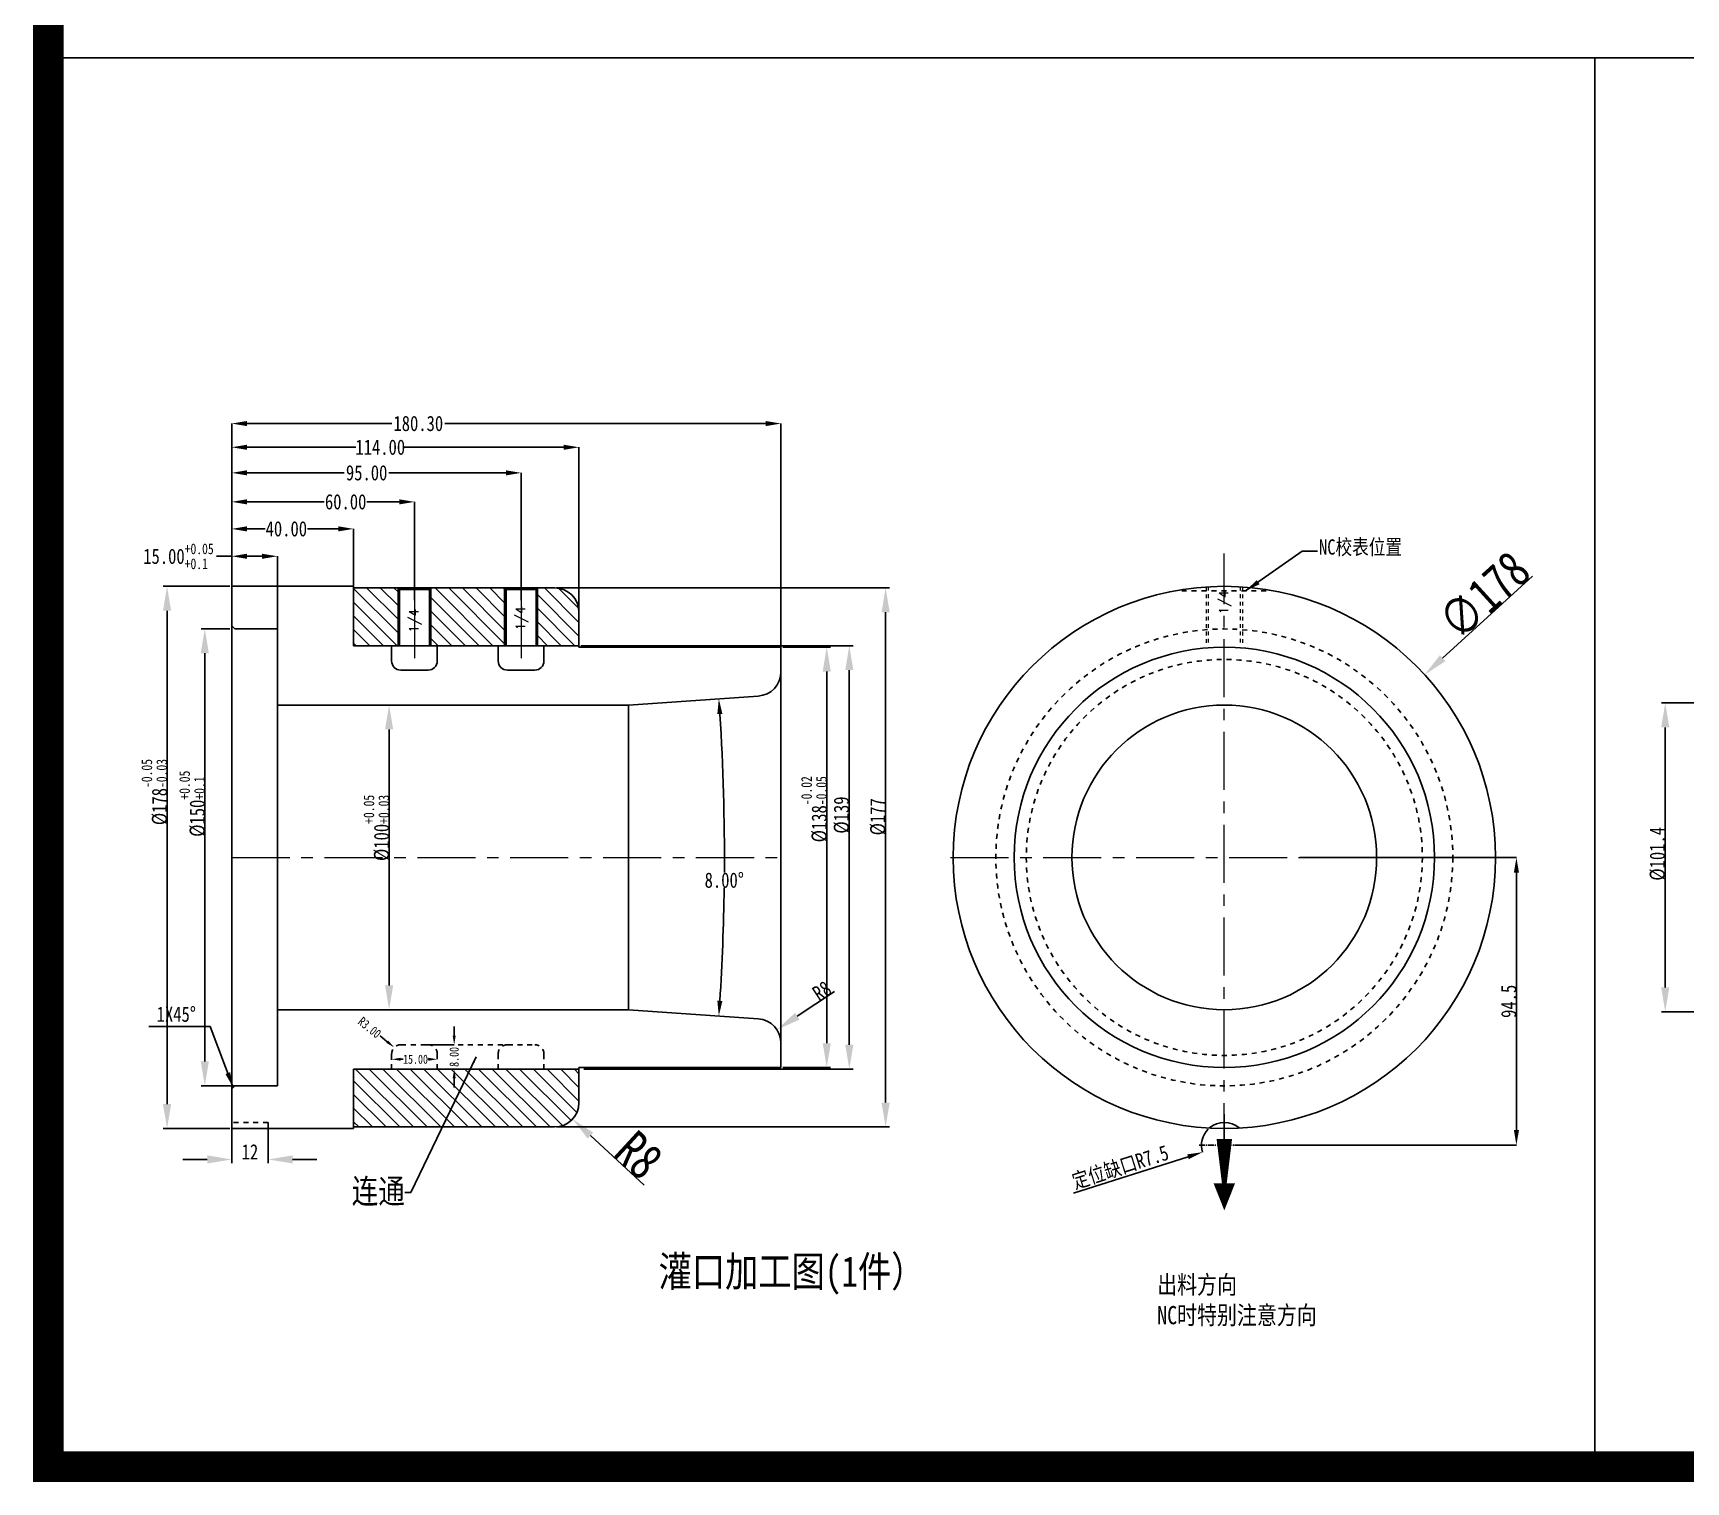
# Model space of a CAD drawing. Header units: millimetres. Extents: x 2673 to 5721, y -10743 to 3474.
# Drawn here: x 3294 to 3837, y 825 to 1300 of the extents above; entities that cross this region are included whole.
import ezdxf
from ezdxf.enums import TextEntityAlignment as Align

# ---------------------------------------------------------------- set-up
doc = ezdxf.new("R2010")
doc.units = ezdxf.units.MM
doc.header["$LTSCALE"] = 16.335
doc.header["$PDMODE"] = 3
doc.header["$PDSIZE"] = 0.3125
doc.linetypes.add('CENTER', pattern=[0.6, 0.375, -0.075, 0.075, -0.075])
doc.linetypes.add('HIDDEN', pattern=[0.2, 0.1, -0.1])
doc.layers.get('0').update_dxf_attribs({"linetype": 'CONTINUOUS'})
doc.layers.get('Defpoints').update_dxf_attribs({"linetype": 'CONTINUOUS'})
doc.layers.add('DEFAULT_2', color=8, linetype='HIDDEN')
for name, color, linetype, lineweight in [('dim', 82, 'CONTINUOUS', 9), ('moldbase', 7, 'CONTINUOUS', 20), ('screw', 33, 'CONTINUOUS', 13)]:
    doc.layers.add(name, color=color, linetype=linetype, lineweight=lineweight)
doc.styles.get("Standard").update_dxf_attribs({"font": 'txt', "width": 0.8})
doc.styles.add('TXT', font='txt.shx', dxfattribs={"bigfont": 'gbcbig.shx'})
doc.dimstyles.new('ISO-25', dxfattribs={"dimtxt": 12, "dimasz": 8, "dimexe": 1.25, "dimexo": 0.625, "dimgap": 0, "dimtad": 1, "dimdsep": 46, "dimtxsty": 'Standard', "dimcen": 0, "dimclrd": 4, "dimclre": 4, "dimclrt": 6, "dimazin": 0, "dimtfac": 1, "dimtofl": 0, "dimtmove": 0, "dimatfit": 3, "dimfxl": 0, "dimarcsym": 0})
doc.dimstyles.get("Standard").update_dxf_attribs({"dimtxt": 0.15625, "dimasz": 0.1875, "dimexe": 0.125, "dimexo": 0.0625, "dimtad": 0, "dimtih": 1, "dimtoh": 1, "dimdsep": 46, "dimtxsty": 'Standard', "dimcen": 0.09, "dimadec": 0, "dimazin": 0, "dimtp": 0.01, "dimtm": 0.01, "dimtfac": 1, "dimtofl": 0, "dimtmove": 0, "dimatfit": 3, "dimfxl": 0, "dimtolj": 1, "dimarcsym": 0})
doc.dimstyles.new('STANDARD$0', dxfattribs={"dimscale": 2, "dimtxt": 3, "dimasz": 3, "dimexe": 1.25, "dimexo": 0.625, "dimgap": 0.5, "dimtad": 0, "dimdsep": 46, "dimlunit": 6, "dimtxsty": 'Standard', "dimblk": 'CLOSEDBLANK', "dimcen": 0, "dimclrt": 2, "dimazin": 2, "dimtfac": 2, "dimtmove": 1, "dimatfit": 3, "dimfxl": 0, "dimtolj": 1, "dimtzin": 0, "dimarcsym": 0})

# ---------------------------------------------------------------- blocks, each defined once
blk = doc.blocks.new('*D498')
at = {"color": 4, "lineweight": -2, "ltscale": 0.5}
for p, q in [((3710.11, 1029.83), (3781.21, 1029.83)), ((3781.21, 940.33), (3781.21, 1024.83)), ((3688.68, 935.33), (3781.21, 935.33))]:
    blk.add_line(p, q, dxfattribs=at)
at = {"color": 4, "ltscale": 0.5}
for points in [[(3780.38, 1024.83), (3782.05, 1024.83), (3781.21, 1029.83)], [(3780.38, 940.33), (3782.05, 940.33), (3781.21, 935.33)]]:
    blk.add_solid(points, dxfattribs=at)
at = {"layer": 'Defpoints', "color": 0, "ltscale": 0.5}
for p in [(3709.49, 1029.83), (3781.21, 1029.83), (3688.05, 935.33)]:
    blk.add_point(p, dxfattribs=at)
at = {"color": 6, "ltscale": 0.5, "insert": (3778.71, 982.58), "char_height": 5, "attachment_point": 5, "rotation": 90}
blk.add_mtext('94.5', dxfattribs=at)
blk = doc.blocks.new('*D475')
at = {"color": 4, "lineweight": -2, "ltscale": 0.5}
blk.add_line((3635.86, 919.63), (3673.42, 931.55), dxfattribs=at)
blk.add_arc((3685.33, 935.33), 7.5, 135.2922, 197.6094, dxfattribs=at)
at = {"color": 4, "ltscale": 0.5}
blk.add_solid([(3673.16, 932.34), (3673.67, 930.75), (3678.18, 933.06)], dxfattribs=at)
at = {"layer": 'Defpoints', "color": 0, "ltscale": 0.5}
for p in [(3685.33, 935.33), (3678.18, 933.06)]:
    blk.add_point(p, dxfattribs=at)
at = {"color": 6, "ltscale": 0.5, "insert": (3651.27, 927.96), "char_height": 5, "attachment_point": 5, "rotation": 17.6094}
blk.add_mtext('{\\fSimSun|b0|i0|c134|p2;定位缺口}R7.5', dxfattribs=at)
blk = doc.blocks.new('*D499')
at = {"color": 4, "lineweight": -2}
for p, q in [((3359.5, 941.2), (3359.5, 929.42)), ((3371.5, 941.2), (3371.5, 929.42)), ((3351.5, 930.67), (3343.5, 930.67)), ((3379.5, 930.67), (3387.5, 930.67))]:
    blk.add_line(p, q, dxfattribs=at)
at = {"color": 4}
for points in [[(3351.5, 932), (3351.5, 929.34), (3359.5, 930.67)], [(3379.5, 932), (3379.5, 929.34), (3371.5, 930.67)]]:
    blk.add_solid(points, dxfattribs=at)
at = {"layer": 'Defpoints', "color": 0}
for p in [(3359.5, 941.83), (3371.5, 941.83), (3359.5, 930.67)]:
    blk.add_point(p, dxfattribs=at)
at = {"color": 6, "lineweight": 0, "insert": (3365.5, 933.17), "char_height": 5, "attachment_point": 5}
blk.add_mtext('12', dxfattribs=at)
blk = doc.blocks.new('*D511')
at = {"color": 4, "lineweight": -2}
for p, q in [((3842.06, 1080.53), (3828.81, 1080.53)), ((3830.06, 1072.53), (3830.06, 987.13)), ((3842.06, 979.13), (3828.81, 979.13))]:
    blk.add_line(p, q, dxfattribs=at)
at = {"color": 4}
for points in [[(3828.73, 1072.53), (3831.4, 1072.53), (3830.06, 1080.53)], [(3828.73, 987.13), (3831.4, 987.13), (3830.06, 979.13)]]:
    blk.add_solid(points, dxfattribs=at)
at = {"layer": 'Defpoints', "color": 0}
for p in [(3842.69, 1080.53), (3830.06, 979.13), (3842.69, 979.13)]:
    blk.add_point(p, dxfattribs=at)
at = {"color": 6, "lineweight": 0, "insert": (3827.56, 1031.02), "char_height": 5, "attachment_point": 5, "rotation": 90}
blk.add_mtext('%%c101.4', dxfattribs=at)
blk = doc.blocks.new('*D522')
at = {"color": 4, "lineweight": -2}
for p, q in [((3540.42, 1098.83), (3556.08, 1098.83)), ((3554.83, 1090.83), (3554.83, 968.83)), ((3540.42, 960.83), (3556.08, 960.83))]:
    blk.add_line(p, q, dxfattribs=at)
at = {"color": 4}
for points in [[(3553.5, 1090.83), (3556.17, 1090.83), (3554.83, 1098.83)], [(3553.5, 968.83), (3556.17, 968.83), (3554.83, 960.83)]]:
    blk.add_solid(points, dxfattribs=at)
at = {"layer": 'Defpoints', "color": 0}
for p in [(3539.8, 1098.83), (3539.8, 960.83), (3554.83, 960.83)]:
    blk.add_point(p, dxfattribs=at)
at = {"color": 6, "lineweight": 0, "insert": (3550.75, 1045.64), "char_height": 5, "attachment_point": 5, "rotation": 90}
blk.add_mtext('%%C138{\\H0.7x;\\S-0.02^ -0.05;}', dxfattribs=at)
blk = doc.blocks.new('*D523')
at = {"color": 4, "lineweight": -2}
for p, q in [((3394.03, 1079.83), (3412.43, 1079.83)), ((3411.18, 1071.83), (3411.18, 987.83)), ((3391.22, 979.83), (3412.43, 979.83))]:
    blk.add_line(p, q, dxfattribs=at)
at = {"color": 4}
for points in [[(3409.84, 1071.83), (3412.51, 1071.83), (3411.18, 1079.83)], [(3409.84, 987.83), (3412.51, 987.83), (3411.18, 979.83)]]:
    blk.add_solid(points, dxfattribs=at)
at = {"layer": 'Defpoints', "color": 0}
for p in [(3393.4, 1079.83), (3390.6, 979.83), (3411.18, 979.83)]:
    blk.add_point(p, dxfattribs=at)
at = {"color": 6, "lineweight": 0, "insert": (3407.09, 1039.51), "char_height": 5, "attachment_point": 5, "rotation": 90}
blk.add_mtext('%%C100{\\H0.7x;\\S+0.05^ +0.03;}', dxfattribs=at)
blk = doc.blocks.new('*D514')
at = {"color": 4, "lineweight": -2}
for p, q in [((3359.5, 1113.83), (3359.5, 1137.69)), ((3364.5, 1137.69), (3370.44, 1137.69)), ((3394.5, 1137.69), (3384.44, 1137.69)), ((3399.5, 1118.83), (3399.5, 1137.69))]:
    blk.add_line(p, q, dxfattribs=at)
at = {"color": 4}
for points in [[(3364.5, 1138.52), (3364.5, 1136.86), (3359.5, 1137.69)], [(3394.5, 1138.52), (3394.5, 1136.86), (3399.5, 1137.69)]]:
    blk.add_solid(points, dxfattribs=at)
at = {"layer": 'Defpoints', "color": 0}
for p in [(3399.5, 1137.69), (3399.5, 1118.83), (3359.5, 1113.83)]:
    blk.add_point(p, dxfattribs=at)
at = {"color": 6, "insert": (3377.44, 1137.69), "char_height": 5, "attachment_point": 5}
blk.add_mtext('\\A1;40.00', dxfattribs=at)
blk = doc.blocks.new('*D524')
at = {"color": 4, "lineweight": -2}
for p, q in [((3359.5, 1113.83), (3359.5, 1146.56)), ((3364.5, 1146.56), (3389.91, 1146.56)), ((3414.5, 1146.56), (3403.91, 1146.56)), ((3419.5, 1114.33), (3419.5, 1146.56))]:
    blk.add_line(p, q, dxfattribs=at)
at = {"color": 4}
for points in [[(3364.5, 1147.4), (3364.5, 1145.73), (3359.5, 1146.56)], [(3414.5, 1147.4), (3414.5, 1145.73), (3419.5, 1146.56)]]:
    blk.add_solid(points, dxfattribs=at)
at = {"layer": 'Defpoints', "color": 0}
for p in [(3419.5, 1146.56), (3359.5, 1113.83), (3419.5, 1114.33)]:
    blk.add_point(p, dxfattribs=at)
at = {"color": 6, "insert": (3396.91, 1146.56), "char_height": 5, "attachment_point": 5}
blk.add_mtext('\\A1;60.00', dxfattribs=at)
blk = doc.blocks.new('*D525')
at = {"color": 4, "lineweight": -2}
for p, q in [((3359.5, 1113.83), (3359.5, 1156.08)), ((3364.5, 1156.08), (3396.46, 1156.08)), ((3449.5, 1156.08), (3411.13, 1156.08)), ((3454.5, 1114.33), (3454.5, 1156.08))]:
    blk.add_line(p, q, dxfattribs=at)
at = {"color": 4}
for points in [[(3364.5, 1156.92), (3364.5, 1155.25), (3359.5, 1156.08)], [(3449.5, 1156.92), (3449.5, 1155.25), (3454.5, 1156.08)]]:
    blk.add_solid(points, dxfattribs=at)
at = {"layer": 'Defpoints', "color": 0}
for p in [(3454.5, 1156.08), (3359.5, 1113.83), (3454.5, 1114.33)]:
    blk.add_point(p, dxfattribs=at)
at = {"color": 6, "insert": (3403.8, 1156.08), "char_height": 5, "attachment_point": 5}
blk.add_mtext('\\A1;95.00', dxfattribs=at)
blk = doc.blocks.new('*D526')
at = {"color": 4, "lineweight": -2}
for p, q in [((3359.5, 1113.83), (3359.5, 1164.48)), ((3364.5, 1164.48), (3400.27, 1164.48)), ((3468.5, 1164.48), (3416.27, 1164.48)), ((3473.5, 1110.33), (3473.5, 1164.48))]:
    blk.add_line(p, q, dxfattribs=at)
at = {"color": 4}
for points in [[(3364.5, 1165.32), (3364.5, 1163.65), (3359.5, 1164.48)], [(3468.5, 1165.32), (3468.5, 1163.65), (3473.5, 1164.48)]]:
    blk.add_solid(points, dxfattribs=at)
at = {"layer": 'Defpoints', "color": 0}
for p in [(3473.5, 1164.48), (3359.5, 1113.83), (3473.5, 1110.33)]:
    blk.add_point(p, dxfattribs=at)
at = {"color": 6, "insert": (3408.27, 1164.48), "char_height": 5, "attachment_point": 5}
blk.add_mtext('\\A1;114.00', dxfattribs=at)
blk = doc.blocks.new('*D527')
at = {"color": 4, "lineweight": -2}
for p, q in [((3359.5, 1113.83), (3359.5, 1172.27)), ((3364.5, 1172.27), (3412.1, 1172.27)), ((3534.8, 1172.27), (3429.43, 1172.27)), ((3539.8, 1095.55), (3539.8, 1172.27))]:
    blk.add_line(p, q, dxfattribs=at)
at = {"color": 4}
for points in [[(3364.5, 1173.1), (3364.5, 1171.43), (3359.5, 1172.27)], [(3534.8, 1173.1), (3534.8, 1171.43), (3539.8, 1172.27)]]:
    blk.add_solid(points, dxfattribs=at)
at = {"layer": 'Defpoints', "color": 0}
for p in [(3539.8, 1172.27), (3359.5, 1113.83), (3539.8, 1095.55)]:
    blk.add_point(p, dxfattribs=at)
at = {"color": 6, "insert": (3420.76, 1172.27), "char_height": 5, "attachment_point": 5}
blk.add_mtext('\\A1;180.30', dxfattribs=at)
blk = doc.blocks.new('*D515')
at = {"color": 4, "lineweight": -2}
for p, q in [((3358.87, 1118.83), (3337.04, 1118.83)), ((3338.29, 1110.83), (3338.29, 948.83)), ((3358.87, 940.83), (3337.04, 940.83))]:
    blk.add_line(p, q, dxfattribs=at)
at = {"color": 4}
for points in [[(3336.95, 1110.83), (3339.62, 1110.83), (3338.29, 1118.83)], [(3336.95, 948.83), (3339.62, 948.83), (3338.29, 940.83)]]:
    blk.add_solid(points, dxfattribs=at)
at = {"layer": 'Defpoints', "color": 0}
for p in [(3359.5, 1118.83), (3338.29, 940.83), (3359.5, 940.83)]:
    blk.add_point(p, dxfattribs=at)
at = {"color": 6, "lineweight": 0, "insert": (3334.2, 1051.28), "char_height": 5, "attachment_point": 5, "rotation": 90}
blk.add_mtext('%%C178{\\H0.7x;\\S-0.05^ -0.03;}', dxfattribs=at)
blk = doc.blocks.new('*D516')
at = {"color": 3, "linetype": 'Continuous', "lineweight": -2}
for p, q in [((3412, 963.38), (3412, 963.55)), ((3415, 963.55), (3415.84, 963.55)), ((3424, 963.55), (3423.84, 963.55)), ((3427, 963.64), (3427, 963.55))]:
    blk.add_line(p, q, dxfattribs=at)
at = {"color": 3}
for points in [[(3415, 964.05), (3415, 963.05), (3412, 963.55)], [(3424, 964.05), (3424, 963.05), (3427, 963.55)]]:
    blk.add_solid(points, dxfattribs=at)
at = {"layer": 'Defpoints', "color": 0}
for p in [(3412, 963.55), (3412, 963.38), (3427, 963.64)]:
    blk.add_point(p, dxfattribs=at)
at = {"color": 6, "insert": (3419.84, 963.55), "char_height": 3, "attachment_point": 5}
blk.add_mtext('\\A1;15.00', dxfattribs=at)
blk = doc.blocks.new('*D517')
at = {"color": 3, "linetype": 'Continuous', "lineweight": -2}
for p, q in [((3432.54, 971.33), (3432.54, 974.33)), ((3421.9, 968.33), (3432.54, 968.33)), ((3422.6, 960.33), (3432.54, 960.33)), ((3432.54, 957.33), (3432.54, 954.33))]:
    blk.add_line(p, q, dxfattribs=at)
at = {"color": 3}
for points in [[(3432.04, 971.33), (3433.04, 971.33), (3432.54, 968.33)], [(3432.04, 957.33), (3433.04, 957.33), (3432.54, 960.33)]]:
    blk.add_solid(points, dxfattribs=at)
at = {"layer": 'Defpoints', "color": 0}
for p in [(3421.9, 968.33), (3422.6, 960.33), (3432.54, 960.33)]:
    blk.add_point(p, dxfattribs=at)
at = {"color": 6, "insert": (3432.54, 964.33), "char_height": 3, "attachment_point": 5, "rotation": 90}
blk.add_mtext('\\A1;8.00', dxfattribs=at)
blk = doc.blocks.new('*D518')
at = {"color": 3, "linetype": 'Continuous', "lineweight": -2}
blk.add_line((3408.2, 971.21), (3410.54, 969.33), dxfattribs=at)
at = {"color": 3}
blk.add_solid([(3410.85, 969.72), (3410.23, 968.94), (3412.88, 967.45)], dxfattribs=at)
at = {"layer": 'Defpoints', "color": 0}
for p in [(3412.88, 967.45), (3415.21, 965.57)]:
    blk.add_point(p, dxfattribs=at)
at = {"color": 6, "insert": (3404.77, 973.97), "char_height": 3, "attachment_point": 5, "rotation": 321.1797}
blk.add_mtext('\\A1;R3.00', dxfattribs=at)
blk = doc.blocks.new('*D519')
at = {"color": 4, "lineweight": -2}
for p, q in [((3466.12, 1118.33), (3575.41, 1118.33)), ((3574.16, 1110.33), (3574.16, 949.33)), ((3466.12, 941.33), (3575.41, 941.33))]:
    blk.add_line(p, q, dxfattribs=at)
at = {"color": 4}
for points in [[(3572.82, 1110.33), (3575.49, 1110.33), (3574.16, 1118.33)], [(3572.82, 949.33), (3575.49, 949.33), (3574.16, 941.33)]]:
    blk.add_solid(points, dxfattribs=at)
at = {"layer": 'Defpoints', "color": 0}
for p in [(3465.5, 1118.33), (3465.5, 941.33), (3574.16, 941.33)]:
    blk.add_point(p, dxfattribs=at)
at = {"color": 6, "lineweight": 0, "insert": (3571.66, 1043.16), "char_height": 5, "attachment_point": 5, "rotation": 90}
blk.add_mtext('%%c177', dxfattribs=at)
blk = doc.blocks.new('*D520')
at = {"color": 4, "lineweight": -2}
for p, q in [((3358.87, 1104.83), (3349.43, 1104.83)), ((3350.68, 1096.83), (3350.68, 962.83)), ((3361.24, 954.83), (3349.43, 954.83))]:
    blk.add_line(p, q, dxfattribs=at)
at = {"color": 4}
for points in [[(3349.34, 1096.83), (3352.01, 1096.83), (3350.68, 1104.83)], [(3349.34, 962.83), (3352.01, 962.83), (3350.68, 954.83)]]:
    blk.add_solid(points, dxfattribs=at)
at = {"layer": 'Defpoints', "color": 0}
for p in [(3359.5, 1104.83), (3350.68, 954.83), (3361.86, 954.83)]:
    blk.add_point(p, dxfattribs=at)
at = {"color": 6, "lineweight": 0, "insert": (3346.59, 1047.45), "char_height": 5, "attachment_point": 5, "rotation": 90}
blk.add_mtext('%%C150{\\H0.7x;\\S+0.05^ +0.1;}', dxfattribs=at)
blk = doc.blocks.new('*D521')
at = {"color": 4, "lineweight": -2}
for p, q in [((3474.12, 1099.33), (3563.48, 1099.33)), ((3562.23, 1091.33), (3562.23, 968.33)), ((3475.12, 960.33), (3563.48, 960.33))]:
    blk.add_line(p, q, dxfattribs=at)
at = {"color": 4}
for points in [[(3560.9, 1091.33), (3563.56, 1091.33), (3562.23, 1099.33)], [(3560.9, 968.33), (3563.56, 968.33), (3562.23, 960.33)]]:
    blk.add_solid(points, dxfattribs=at)
at = {"layer": 'Defpoints', "color": 0}
for p in [(3473.5, 1099.33), (3474.5, 960.33), (3562.23, 960.33)]:
    blk.add_point(p, dxfattribs=at)
at = {"color": 6, "lineweight": 0, "insert": (3559.73, 1043.74), "char_height": 5, "attachment_point": 5, "rotation": 90}
blk.add_mtext('%%c139', dxfattribs=at)
blk = doc.blocks.new('*D528')
at = {"color": 4, "lineweight": -2}
for p, q in [((3359.5, 1128.69), (3354.5, 1128.69)), ((3359.5, 1117.82), (3359.5, 1128.69)), ((3369.5, 1128.69), (3364.5, 1128.69)), ((3374.5, 1104.83), (3374.5, 1128.69))]:
    blk.add_line(p, q, dxfattribs=at)
at = {"color": 4}
for points in [[(3364.5, 1129.53), (3364.5, 1127.86), (3359.5, 1128.69)], [(3369.5, 1129.53), (3369.5, 1127.86), (3374.5, 1128.69)]]:
    blk.add_solid(points, dxfattribs=at)
at = {"layer": 'Defpoints', "color": 0}
for p in [(3359.5, 1128.69), (3359.5, 1117.82), (3374.5, 1104.83)]:
    blk.add_point(p, dxfattribs=at)
at = {"color": 6, "insert": (3342.03, 1128.69), "char_height": 5, "attachment_point": 5}
blk.add_mtext('\\A1;15.00{\\H0.7x;\\S+0.05^ +0.1;}', dxfattribs=at)
blk = doc.blocks.new('*D529')
at = {"color": 4, "lineweight": -2}
for start, end in [(359.61598, 3.61621), (356.38379, 359.23217)]:
    blk.add_arc((2774.77, 1029.83), 746.46, start, end, dxfattribs=at)
at = {"color": 4}
for points in [[(3518.91, 1076.85), (3520.57, 1076.97), (3519.4, 1081.9)], [(3520.57, 982.69), (3518.91, 982.8), (3519.4, 977.76)]]:
    blk.add_solid(points, dxfattribs=at)
at = {"layer": 'Defpoints', "color": 0}
for p in [(3489.8, 1079.83), (3532.36, 1082.8), (3521.02, 1047.2), (3489.8, 979.83), (3532.36, 976.85)]:
    blk.add_point(p, dxfattribs=at)
at = {"color": 6, "insert": (3521.19, 1022.33), "char_height": 5, "attachment_point": 5}
blk.add_mtext('\\A1;8.00°', dxfattribs=at)
blk = doc.blocks.new('*D530')
at = {"color": 4, "lineweight": -2}
blk.add_line((3557.39, 985.77), (3545.15, 977.69), dxfattribs=at)
at = {"color": 4}
blk.add_solid([(3544.42, 978.8), (3545.89, 976.58), (3538.47, 973.28)], dxfattribs=at)
at = {"layer": 'Defpoints', "color": 0}
for p in [(3538.47, 973.28), (3531.8, 968.87)]:
    blk.add_point(p, dxfattribs=at)
at = {"color": 6, "lineweight": 0, "insert": (3553.23, 986.02), "char_height": 5, "attachment_point": 5, "rotation": 33.4383}
blk.add_mtext('R8', dxfattribs=at)
blk = doc.blocks.new('*D531')
at = {"color": 4, "lineweight": -2}
blk.add_line((3786.53, 1122.17), (3756.98, 1095.21), dxfattribs=at)
at = {"color": 4}
blk.add_solid([(3756.09, 1096.19), (3757.88, 1094.23), (3751.08, 1089.82)], dxfattribs=at)
at = {"layer": 'Defpoints', "color": 0}
for p in [(3751.08, 1089.82), (3619.59, 969.84)]:
    blk.add_point(p, dxfattribs=at)
at = {"color": 6, "insert": (3770.67, 1115.82), "char_height": 12, "attachment_point": 5, "rotation": 42.3792}
blk.add_mtext('∅178', dxfattribs=at)
blk = doc.blocks.new('*D538')
at = {"color": 4, "lineweight": -2}
blk.add_line((3494.94, 922.25), (3477.27, 938.5), dxfattribs=at)
at = {"color": 4}
blk.add_solid([(3478.18, 939.48), (3476.37, 937.52), (3471.39, 943.91)], dxfattribs=at)
at = {"layer": 'Defpoints', "color": 0}
for p in [(3465.5, 949.33), (3471.39, 943.91)]:
    blk.add_point(p, dxfattribs=at)
at = {"color": 6, "insert": (3493.11, 932.08), "char_height": 12, "attachment_point": 5, "rotation": 317.3908}
blk.add_mtext('R8', dxfattribs=at)

msp = doc.modelspace()

# ---------------------------------------------------------------- hatches: boundary and pattern name
h = msp.add_hatch()
h.set_pattern_fill('ANSI31', color=6, angle=90, style=0)
h.set_pattern_definition([(135, (3806.1718, -2440.6147), (-2.245064, -2.245064), [])])
h.paths.add_polyline_path([(3414.099, 1118.329), (3399.499, 1118.329), (3399.499, 1099.329), (3414.099, 1099.329)])
h.paths.add_polyline_path([(3449.099, 1118.329), (3424.899, 1118.329), (3424.899, 1099.329), (3449.099, 1099.329)])
h.paths.add_polyline_path([(3473.499, 1110.329, 0.4142136), (3465.499, 1118.329), (3459.899, 1118.329), (3459.899, 1099.329), (3473.499, 1099.329)])
h.paths.add_polyline_path([(3473.499, 960.329), (3399.499, 960.329), (3399.499, 941.329), (3465.499, 941.329, 0.4142136), (3473.499, 949.329)])
h.paths.add_polyline_path([(3430.293, 959.379), (3430.293, 967.279), (3434.793, 967.279), (3434.793, 959.379)], flags=9)

# ---------------------------------------------------------------- linework, layer by layer
for p, q in [((3299.301, 1292.367), (4267.959, 1292.367)), ((3806.902, 1292.367), (3806.902, 829.788)), ((3359.499, 1118.829), (3399.499, 1118.829)), ((3359.499, 1118.829), (3359.499, 953.829)), ((3399.499, 1118.829), (3399.499, 1099.329)), ((3465.499, 1118.329), (3399.499, 1118.329)), ((3414.099, 1118.329), (3414.099, 1099.329)), ((3414.099, 1118.329), (3414.599, 1117.829)), ((3414.599, 1117.829), (3414.599, 1099.329)), ((3414.599, 1117.829), (3424.399, 1117.829)), ((3424.899, 1118.329), (3424.399, 1117.829)), ((3424.399, 1117.829), (3424.399, 1099.329)), ((3424.899, 1118.329), (3424.899, 1099.329)), ((3449.099, 1118.329), (3449.099, 1099.329)), ((3449.099, 1118.329), (3449.599, 1117.829)), ((3449.599, 1117.829), (3449.599, 1099.329)), ((3449.599, 1117.829), (3459.399, 1117.829)), ((3459.899, 1118.329), (3459.399, 1117.829)), ((3459.399, 1117.829), (3459.399, 1099.329)), ((3459.899, 1118.329), (3459.899, 1099.329)), ((3473.499, 1110.329), (3473.499, 1098.829)), ((3360.499, 1104.829), (3359.499, 1105.829)), ((3360.499, 1104.829), (3374.499, 1104.829)), ((3374.499, 1104.829), (3374.499, 954.829)), ((3399.499, 1099.329), (3473.499, 1099.329)), ((3411.999, 1099.329), (3411.999, 1094.329)), ((3426.999, 1099.329), (3426.999, 1094.329)), ((3446.999, 1099.329), (3446.999, 1094.329)), ((3461.999, 1099.329), (3461.999, 1094.329)), ((3473.499, 1098.829), (3539.799, 1098.829)), ((3539.799, 1098.829), (3539.799, 1090.785)), ((3414.999, 1091.329), (3423.999, 1091.329)), ((3449.999, 1091.329), (3458.999, 1091.329)), ((3539.799, 1090.785), (3539.799, 968.872)), ((3374.499, 1079.829), (3489.799, 1079.829)), ((3489.799, 1079.829), (3532.357, 1082.805)), ((3489.799, 1079.829), (3489.799, 979.829)), ((3374.499, 979.829), (3489.799, 979.829)), ((3489.799, 979.829), (3532.357, 976.853)), ((3539.799, 968.872), (3539.799, 960.829)), ((3399.499, 960.329), (3473.499, 960.329)), ((3399.499, 940.829), (3399.499, 960.329)), ((3473.499, 949.329), (3473.499, 960.829)), ((3473.499, 960.829), (3539.799, 960.829)), ((3360.499, 954.829), (3359.499, 953.829)), ((3359.499, 953.829), (3359.499, 940.829)), ((3360.499, 954.829), (3374.499, 954.829)), ((3359.499, 940.829), (3399.499, 940.829)), ((3465.499, 941.329), (3399.499, 941.329))]:
    msp.add_line(p, q)
at = {"color": 1, "linetype": 'CENTER', "ltscale": 0.466483}
for p, q in [((3685.331, 929.079), (3685.331, 945.579)), ((3685.331, 928.579), (3685.331, 945.079))]:
    msp.add_line(p, q, dxfattribs=at)
at = {"color": 1, "linetype": 'CENTER', "ltscale": 0.3}
for p, q in [((3685.331, 927.079), (3685.331, 943.579)), ((3677.081, 935.329), (3693.581, 935.329))]:
    msp.add_line(p, q, dxfattribs=at)
at = {"const_width": 10}
msp.add_lwpolyline([(4267.959, 829.788), (3299.301, 829.788), (3299.301, 1646.248), (4267.959, 1646.248)], close=True, dxfattribs=at)
msp.add_lwpolyline([(3685.331, 913.924, 0, 7.027, 0), (3685.331, 922.791, 1.562, 5.075, -0.0000107), (3685.331, 937.329, 5.075, 5.075, -0.0207624)], format="xyseb")
for radius in [89, 69, 50]:
    msp.add_circle((3685.331, 1029.829), radius)
for centre, radius, start, end in [((3465.499, 1110.329), 8, 360, 90), ((3414.999, 1094.329), 3, 180, 270), ((3423.999, 1094.329), 3, 270, 0), ((3449.999, 1094.329), 3, 180, 270), ((3458.999, 1094.329), 3, 270, 0), ((3531.799, 1090.785), 8, 274, 0), ((3531.799, 968.872), 8, 0, 86), ((3465.499, 949.329), 8, 270, 0)]:
    msp.add_arc(centre, radius, start, end)
at = {"ltscale": 0.5}
msp.add_arc((3685.331, 935.329), 7.5, 49.31224, 130.68775, dxfattribs=at)
at = {"layer": 'DEFAULT_2', "color": 8, "linetype": 'HIDDEN'}
for p, q in [((3671.331, 1117.329), (3699.331, 1117.329)), ((3414.999, 968.329), (3423.999, 968.329)), ((3423.999, 968.329), (3454.999, 968.329)), ((3449.999, 968.329), (3458.999, 968.329)), ((3411.999, 960.329), (3411.999, 965.329)), ((3426.999, 960.329), (3426.999, 965.329)), ((3446.999, 960.329), (3446.999, 965.329)), ((3461.999, 960.329), (3461.999, 965.329)), ((3371.499, 942.829), (3359.499, 942.829)), ((3371.499, 942.829), (3371.499, 940.829))]:
    msp.add_line(p, q, dxfattribs=at)
for radius in [75, 65]:
    msp.add_circle((3685.331, 1029.829), radius, dxfattribs=at)
for centre, start, end in [((3414.999, 965.329), 90, 180), ((3423.999, 965.329), 0, 90), ((3449.999, 965.329), 90, 180), ((3458.999, 965.329), 0, 90)]:
    msp.add_arc(centre, 3, start, end, dxfattribs=at)
at = {"layer": 'moldbase', "color": 1, "linetype": 'CENTER', "ltscale": 3.109887}
for p, q in [((3685.331, 930.062), (3685.331, 1129.596)), ((3419.499, 1114.329), (3419.499, 1091.329)), ((3454.499, 1114.329), (3454.499, 1091.329)), ((3359.499, 1029.829), (3539.799, 1029.829)), ((3595.428, 1029.829), (3775.234, 1029.829))]:
    msp.add_line(p, q, dxfattribs=at)
at = {"layer": 'screw', "color": 92, "linetype": 'HIDDEN', "ltscale": 0.746373}
for p, q in [((3679.331, 1118.585), (3679.331, 1099.829)), ((3691.331, 1118.585), (3691.331, 1099.829))]:
    msp.add_line(p, q, dxfattribs=at)
at = {"layer": 'screw', "linetype": 'HIDDEN', "ltscale": 0.746373}
for p, q in [((3680.081, 1118.642), (3680.081, 1099.829)), ((3690.581, 1118.642), (3690.581, 1099.829))]:
    msp.add_line(p, q, dxfattribs=at)

# ---------------------------------------------------------------- texts
at = {"color": 6, "insert": (3334.869, 980.853), "char_height": 5, "width": 18.00079, "attachment_point": 1}
msp.add_mtext('{\\fSimSun|b0|i0|c134|p2;1X45%%D}', dxfattribs=at)
at = {"attachment_point": 1}
for s, insert, char_height, width in [('{\\fSimSun|b0|i0|c134|p2; 灌口加工图(1件）}', (3494.201, 898.903), 10, 159.47262), ('{\\fSimSun|b0|i0|c134|p2;出料方向\\P\\C6;NC时特别注意方向}', (3663.303, 892.552), 6, 97.10809)]:
    msp.add_mtext(s, dxfattribs=dict(at, insert=insert, char_height=char_height, width=width))
at = {"layer": 'dim', "insert": (3716.393, 1131.468), "char_height": 5, "attachment_point": 4}
msp.add_mtext('\\A1;NC{\\fSimSun|b0|i0|c134|p2;校表位置}', dxfattribs=at)
at = {"layer": 'dim', "color": 6, "insert": (3416.349, 919.803), "char_height": 8, "attachment_point": 6}
msp.add_mtext('\\A1;{\\fSimSun|b0|i0|c134|p2;连通}', dxfattribs=at)
at = {"layer": 'screw', "color": 222, "linetype": 'HIDDEN', "ltscale": 0.746373, "style": 'TXT'}
for p in [(3685.331, 1113.579), (3419.499, 1107.533), (3454.499, 1108.316)]:
    msp.add_text('1/4', height=3, rotation=90, dxfattribs=at).set_placement(p, align=Align.MIDDLE)

# ---------------------------------------------------------------- dimensions: what is measured, and where the dimension line sits
for base, p1, p2, dimstyle, override, picture, middle in [((3539.799, 1172.267), (3359.499, 1113.829), (3539.799, 1095.551), 'Standard', {"dimtxt": 5, "dimasz": 5, "dimexe": 0, "dimexo": 0, "dimgap": 0, "dimtad": 0, "dimzin": 0, "dimcen": 0, "dimclrd": 4, "dimclre": 4, "dimclrt": 6, "dimadec": 2, "dimtol": 0, "dimfxl": 1.25, "dimtzin": 0}, '*D527', (3420.763, 1172.267)), ((3473.499, 1164.485), (3359.499, 1113.829), (3473.499, 1110.329), 'Standard', {"dimtxt": 5, "dimasz": 5, "dimexe": 0, "dimexo": 0, "dimgap": 0, "dimtad": 0, "dimzin": 0, "dimcen": 0, "dimclrd": 4, "dimclre": 4, "dimclrt": 6, "dimadec": 2, "dimtol": 0, "dimfxl": 1.25, "dimtzin": 0}, '*D526', (3408.27, 1164.485)), ((3454.499, 1156.085), (3359.499, 1113.829), (3454.499, 1114.329), 'Standard', {"dimtxt": 5, "dimasz": 5, "dimexe": 0, "dimexo": 0, "dimgap": 0, "dimtad": 0, "dimzin": 0, "dimcen": 0, "dimclrd": 4, "dimclre": 4, "dimclrt": 6, "dimadec": 2, "dimtol": 0, "dimfxl": 1.25, "dimtzin": 0}, '*D525', (3403.798, 1156.085)), ((3419.499, 1146.564), (3359.499, 1113.829), (3419.499, 1114.329), 'Standard', {"dimtxt": 5, "dimasz": 5, "dimexe": 0, "dimexo": 0, "dimgap": 0, "dimtad": 0, "dimzin": 0, "dimcen": 0, "dimclrd": 4, "dimclre": 4, "dimclrt": 6, "dimadec": 2, "dimtol": 0, "dimfxl": 1.25, "dimtzin": 0}, '*D524', (3396.906, 1146.564)), ((3399.499, 1137.691), (3359.499, 1113.829), (3399.499, 1118.829), 'Standard', {"dimtxt": 5, "dimasz": 5, "dimexe": 0, "dimexo": 0, "dimgap": 0, "dimtad": 0, "dimzin": 0, "dimcen": 0, "dimclrd": 4, "dimclre": 4, "dimclrt": 6, "dimadec": 2, "dimtol": 0, "dimfxl": 1.25, "dimtzin": 0}, '*D514', (3377.439, 1137.691)), ((3411.999, 963.554), (3426.999, 963.641), (3411.999, 963.379), 'STANDARD$0', {"dimscale": 1, "dimexe": 0, "dimexo": 0, "dimgap": 0, "dimzin": 0, "dimlunit": 2, "dimclrd": 3, "dimclre": 3, "dimclrt": 6, "dimazin": 0, "dimtfac": 1, "dimtofl": 0, "dimtmove": 0, "dimfxl": 1.25, "dimarcsym": 1}, '*D516', (3419.843, 963.554))]:
    dim = msp.add_linear_dim(base=base, p1=p1, p2=p2, dimstyle=dimstyle, override=override)
    dim.commit()
    dim.dimension.update_dxf_attribs({"geometry": picture, "text_midpoint": middle, "dimtype": 160})
dim = msp.add_diameter_dim_2p(p1=(3619.587, 969.84), p2=(3751.075, 1089.818), dimstyle='ISO-25')
dim.commit()
dim.dimension.update_dxf_attribs({"geometry": '*D531', "text_midpoint": (3770.67, 1115.819)})
dim = msp.add_linear_dim(base=(3359.499, 1128.694), p1=(3374.499, 1104.829), p2=(3359.499, 1117.817), text='<>{\\H0.7x;\\S+0.05^ +0.1;}', dimstyle='STANDARD$0', override={"dimscale": 1, "dimtxt": 5, "dimasz": 5, "dimexe": 0, "dimexo": 0, "dimgap": 0, "dimtih": 1, "dimtoh": 1, "dimzin": 0, "dimlunit": 2, "dimclrd": 4, "dimclre": 4, "dimclrt": 6, "dimazin": 0, "dimtp": 0.01, "dimtm": 0.01, "dimtfac": 1, "dimtofl": 0, "dimtmove": 0, "dimfxl": 1.25})
dim.commit()
dim.dimension.update_dxf_attribs({"geometry": '*D528', "text_midpoint": (3342.032, 1128.694), "dimtype": 160})
at = {"color": 6, "lineweight": 0}
for base, p1, p2, text, picture, middle in [((3338.288, 940.829), (3359.499, 1118.829), (3359.499, 940.829), '%%C<>{\\H0.7x;\\S-0.05^ -0.03;}', '*D515', (3338.288, 1051.276)), ((3574.156, 941.329), (3465.499, 1118.329), (3465.499, 941.329), '%%c<>', '*D519', (3574.156, 1043.164)), ((3350.676, 954.829), (3359.499, 1104.829), (3361.864, 954.829), '%%C<>{\\H0.7x;\\S+0.05^ +0.1;}', '*D520', (3350.676, 1047.452)), ((3562.229, 960.329), (3473.499, 1099.329), (3474.499, 960.329), '%%c<>', '*D521', (3562.229, 1043.737)), ((3554.833, 960.829), (3539.799, 1098.829), (3539.799, 960.829), '%%C<>{\\H0.7x;\\S-0.02^ -0.05;}', '*D522', (3554.833, 1045.639)), ((3411.175, 979.829), (3393.401, 1079.829), (3390.598, 979.829), '%%C<>{\\H0.7x;\\S+0.05^ +0.03;}', '*D523', (3411.175, 1039.508)), ((3830.065, 979.129), (3842.687, 1080.528), (3842.687, 979.129), '%%c<>', '*D511', (3830.065, 1031.02))]:
    dim = msp.add_linear_dim(base=base, p1=p1, p2=p2, angle=90, text=text, dimstyle='ISO-25', override={"dimtxt": 5}, dxfattribs=at)
    dim.commit()
    dim.dimension.update_dxf_attribs({"geometry": picture, "text_midpoint": middle, "dimtype": 160})
dim = msp.add_angular_dim_2l(base=(3521.021, 1047.198), line1=((3489.799, 979.829), (3532.357, 976.853)), line2=((3489.799, 1079.829), (3532.357, 1082.805)), dimstyle='Standard', override={"dimtxt": 5, "dimasz": 5, "dimexe": 0, "dimexo": 0, "dimgap": 0, "dimzin": 0, "dimcen": 0, "dimclrd": 4, "dimclre": 4, "dimclrt": 6, "dimadec": 2, "dimfxl": 1.25, "dimtzin": 0})
dim.commit()
dim.dimension.update_dxf_attribs({"geometry": '*D529', "text_midpoint": (3521.185, 1022.326), "dimtype": 162})
at = {"ltscale": 0.5}
dim = msp.add_linear_dim(base=(3781.213, 1029.829), p1=(3688.053, 935.329), p2=(3709.487, 1029.829), angle=90, dimstyle='ISO-25', override={"dimscale": 1, "dimtxt": 5, "dimasz": 5, "dimexe": 0, "dimfxl": 1.25}, dxfattribs=at)
dim.commit()
dim.dimension.update_dxf_attribs({"geometry": '*D498', "text_midpoint": (3778.713, 982.579)})
at = {"color": 6, "lineweight": 0}
dim = msp.add_radius_dim(center=(3531.799, 968.872), mpoint=(3538.475, 973.281), dimstyle='ISO-25', override={"dimtxt": 5}, dxfattribs=at)
dim.commit()
dim.dimension.update_dxf_attribs({"geometry": '*D530', "text_midpoint": (3553.23, 986.02)})
for center, mpoint, dimstyle, override, picture, middle in [((3415.215, 965.569), (3412.877, 967.45), 'Standard', {"dimtxt": 3, "dimasz": 3, "dimexe": 0, "dimexo": 0, "dimgap": 0, "dimtih": 0, "dimtoh": 0, "dimzin": 0, "dimcen": 0, "dimclrd": 3, "dimclre": 3, "dimclrt": 6, "dimadec": 2, "dimtp": 0, "dimtm": 0, "dimfxl": 1.25, "dimtzin": 0, "dimarcsym": 1}, '*D518', (3404.775, 973.97)), ((3465.499, 949.329), (3471.387, 943.913), 'ISO-25', {"dimfxl": 1.25}, '*D538', (3493.112, 932.081))]:
    dim = msp.add_radius_dim(center=center, mpoint=mpoint, dimstyle=dimstyle, override=override)
    dim.commit()
    dim.dimension.update_dxf_attribs({"geometry": picture, "text_midpoint": middle})
dim = msp.add_linear_dim(base=(3432.543, 960.329), p1=(3421.902, 968.329), p2=(3422.602, 960.329), angle=90, dimstyle='STANDARD$0', override={"dimscale": 1, "dimexe": 0, "dimexo": 0, "dimgap": 0, "dimzin": 0, "dimlunit": 2, "dimclrd": 3, "dimclre": 3, "dimclrt": 6, "dimazin": 0, "dimtfac": 1, "dimtofl": 0, "dimtmove": 0, "dimfxl": 1.25, "dimarcsym": 1})
dim.commit()
dim.dimension.update_dxf_attribs({"geometry": '*D517', "text_midpoint": (3432.543, 964.329), "dimtype": 160})
dim = msp.add_linear_dim(base=(3359.499, 930.671), p1=(3371.499, 941.829), p2=(3359.499, 941.829), dimstyle='ISO-25', override={"dimtxt": 5}, dxfattribs=at)
dim.commit()
dim.dimension.update_dxf_attribs({"geometry": '*D499', "text_midpoint": (3365.499, 930.671), "dimtype": 160})
at = {"ltscale": 0.5}
dim = msp.add_radius_dim(center=(3685.331, 935.329), mpoint=(3678.182, 933.06), text='{\\fSimSun|b0|i0|c134|p2;定位缺口}<>', dimstyle='ISO-25', override={"dimtxt": 5, "dimasz": 5, "dimexe": 0, "dimfxl": 1.25}, dxfattribs=at)
dim.commit()
dim.dimension.update_dxf_attribs({"geometry": '*D475', "text_midpoint": (3651.265, 927.955)})

# ---------------------------------------------------------------- leaders
msp.add_leader([(3359.999, 954.329), (3352.403, 974.357), (3332.281, 974.357)], dimstyle='Standard', override={"dimtxt": 5, "dimasz": 5, "dimexe": 0, "dimexo": 0, "dimgap": 0, "dimzin": 0, "dimcen": 0, "dimclrd": 4, "dimclre": 4, "dimclrt": 6, "dimadec": 2, "dimfxl": 1.25, "dimtzin": 0})
at = {"layer": 'dim', "annotation_type": 0, "has_hookline": 1}
for points, override, hookline_direction, text_width in [([(3692.329, 1117.329), (3710.893, 1130.351), (3715.893, 1130.351)], {"dimtxt": 2.5, "dimasz": 5, "dimexe": 0, "dimexo": 0, "dimgap": 0.49975, "dimtad": 0, "dimzin": 0, "dimcen": 0, "dimadec": 2, "dimtol": 0, "dimtzin": 0}, 0, 30.467), ([(3439.784, 964.309), (3418.349, 919.803), (3416.349, 919.803)], {"dimtxt": 2.5, "dimasz": 2, "dimexe": 0, "dimexo": 0, "dimgap": 0, "dimtad": 0, "dimzin": 0, "dimcen": 0, "dimclrd": 4, "dimclre": 4, "dimclrt": 6, "dimadec": 2, "dimtol": 0, "dimfxl": 1.25, "dimtzin": 0}, 1, 17.529)]:
    msp.add_leader(points, dimstyle='Standard', override=override, dxfattribs=dict(at, hookline_direction=hookline_direction, text_width=text_width))

doc.saveas('drawing.dxf')
